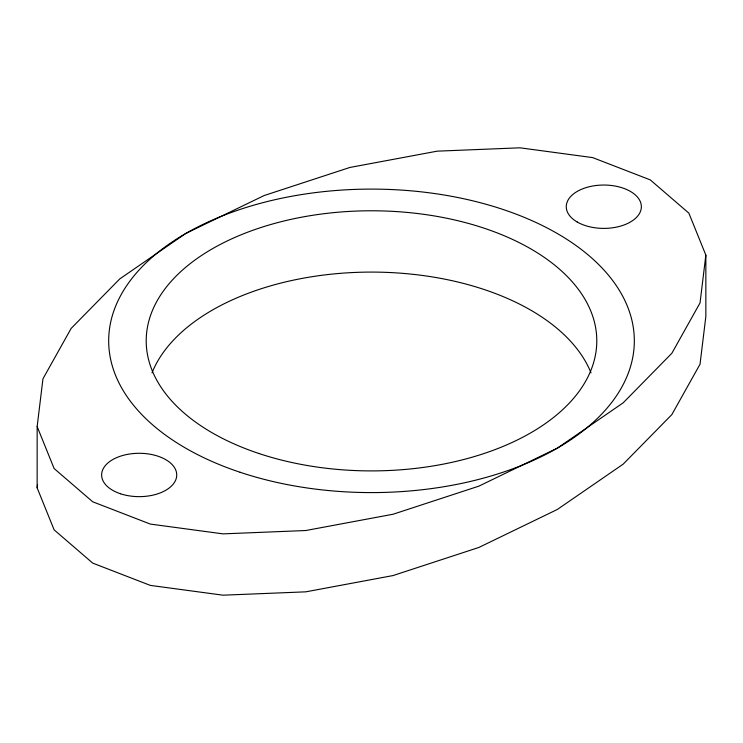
<?xml version="1.0" encoding="UTF-8"?>
<svg xmlns="http://www.w3.org/2000/svg" width="743" height="743" viewBox="0 0 743 743"><rect width="100%" height="100%" fill="white"/><g stroke="black" fill="none" stroke-linecap="round" stroke-linejoin="round"><path stroke-width="1.11" d="M37.15 426.575L42.964 378.781L71.161 328.397L119.827 278.857L185.648 233.543L264.136 195.539L349.934 167.444L437.209 151.163L519.998 147.811L592.673 157.609L650.274 179.89L688.872 213.148L705.85 255.109L705.85 316.425L700.036 364.219L671.839 414.603L623.173 464.143L557.352 509.457L478.863 547.461L393.066 575.556L305.791 591.837L223.002 595.189L150.327 585.391L92.726 563.11L54.128 529.852L37.15 487.891L37.15 426.575L54.128 468.536L92.726 501.794L150.327 524.075L223.002 533.873L305.791 530.521L393.066 514.24L478.863 486.145L557.352 448.14L623.173 402.827L671.839 353.296L700.036 302.903L705.85 255.109M37.15 487.891L37.568 484.482M151.999 372.865A225.287 130.062 0 0 1 371.5 272.087A225.287 130.062 0 0 1 591.001 372.865M240.082 472.26A262.827 151.748 0 0 0 634.327 340.842A262.827 151.748 0 0 0 240.082 209.433A262.827 151.748 0 0 0 240.082 472.26M577.265 222.046A37.549 21.677 0 0 0 640.076 212.331A37.549 21.677 0 0 0 594.094 185.778A37.549 21.677 0 0 0 577.265 222.046M120.412 493.742A37.549 21.677 0 0 0 176.732 474.963A37.549 21.677 0 0 0 120.412 456.193A37.549 21.677 0 0 0 120.412 493.742M258.861 453.481A225.287 130.062 0 0 0 596.787 340.842A225.287 130.062 0 0 0 258.861 228.203A225.287 130.062 0 0 0 258.861 453.481"/></g></svg>
